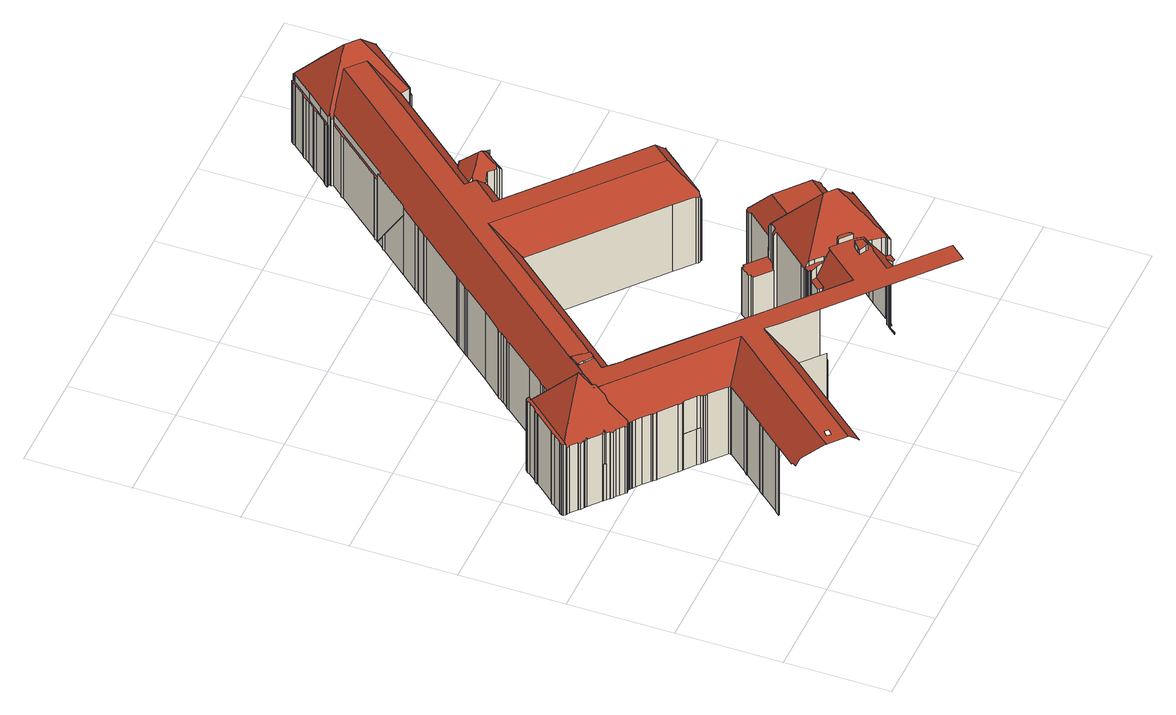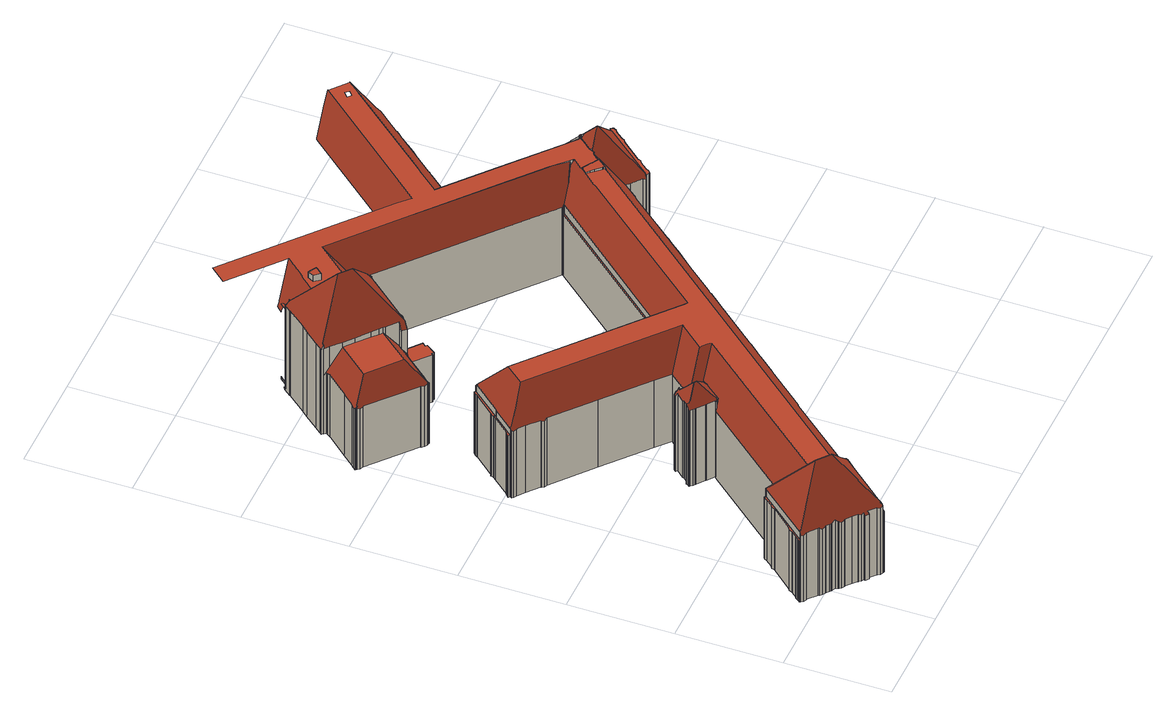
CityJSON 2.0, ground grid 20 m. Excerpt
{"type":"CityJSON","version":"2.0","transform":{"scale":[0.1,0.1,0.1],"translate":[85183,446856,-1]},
"CityObjects":{
"building1":{"type":"Building","attributes":{"dak_type":"slanted","data_area":7407.99,"data_coverage":0.941,"geconstateerd":false,"gid":17147742,"h_dak_50p":19.93,"h_dak_70p":21.49,"h_dak_max":52.83,"h_dak_min":0.291,"h_maaiveld":0.002,"kas_warenhuis":false,"lod11_replace":false,"ondergronds_type":"above ground","oorspronkelijkbouwjaar":1945,"pw_actueel":"yes","pw_bron":"ahn3","reconstructie_methode":"tudelft3d-geoflow","reconstruction_skipped":false,"rmse_lod12":3.88,"rmse_lod13":2.4,"rmse_lod22":0.649,"rn":1,"status":"Pand in gebruik","t_run":36416.61,"val3dity_codes_lod12":"[104]","val3dity_codes_lod13":"[104,203]","val3dity_codes_lod22":"[303]","no_floor":13,"volume":"154773.534431"},"children":["building1-1"]},
"building1-1":{"type":"BuildingPart","parents":["building1"],"geometry":[{"type":"MultiSurface","lod":"2.2","boundaries":[[[0,1,2,3]],[[4,5,1,0]],[[3,2,6,7,8]],[[7,6,9,10]],[[11,12,5,4]],[[13,14,12,11]],[[10,9,15,16]],[[8,7,17,18]],[[16,15,19,20]],[[21,22,14,13]],[[20,19,23,24]],[[24,23,25,26]],[[26,25,27,28]],[[29,30,22,21]],[[28,27,31,32]],[[32,31,33,34]],[[34,33,35,36]],[[36,35,37,38]],[[39,40,30,29]],[[38,37,41,42]],[[43,44,40,39]],[[45,46,47,48]],[[49,50,44,43]],[[42,41,51,52]],[[53,54,46,45]],[[51,55,52]],[[56,57,54,53]],[[55,51,58,59]],[[59,58,60,61]],[[62,55,59,61]],[[52,55,62,63]],[[63,62,61,64]],[[64,61,60,65,66]],[[66,65,67,68]],[[68,67,69,70]],[[70,69,71,72]],[[73,74,75,76,75,18,17,7,10,16,20,24,26,28,32,34,36,38,42,52,63,64,66,68,70,72,77,78,79,80,81,82,83,84,85,86,87,88,89,90,91,92,93,94]],[[95,96,50,49]],[[72,71,77]],[[97,98,99,100,101,102,103,104,105,95,49,43,39,29,21,13,11,4,0,3,8,18,106,107,108,109]],[[77,71,110,78]],[[78,110,111,79]],[[112,113,57,56]],[[79,111,80]],[[80,111,114,81]],[[81,114,115,116,82]],[[82,116,117,83]],[[83,117,118,84]],[[84,118,119,85]],[[116,115,120,121]],[[121,120,122,123]],[[105,124,96,95]],[[123,122,125,126]],[[106,18,75,127]],[[85,119,128,86]],[[126,125,129,130]],[[104,131,124,105]],[[130,129,132,133]],[[86,128,134,87]],[[87,134,135,88]],[[88,135,136,89]],[[133,132,137,138]],[[139,140,113,112]],[[103,141,131,104]],[[89,136,142,90]],[[138,137,143,144]],[[145,146,140,139]],[[90,142,147,91]],[[94,148,73]],[[91,147,149,92]],[[92,149,150,93]],[[93,150,148,94]],[[151,152,153,150]],[[154,155,156,157,158,159,160,161,162,163,164,165,166,167,168,169,170,171,172,173,174,145,139,112,56,53,45,48]],[[175,176,152,151]],[[76,177,75]],[[174,178,146,145]],[[102,179,141,103]],[[180,181,176,175]],[[144,143,182,183]],[[150,153,184,185]],[[186,187,181,180]],[[161,188,189,162]],[[183,182,190,191]],[[191,190,192,193]],[[101,194,179,102]],[[193,192,195,196]],[[197,198,199,200,201,202,75,74,73,148,150,185,203]],[[100,204,194,101]],[[196,195,205,206]],[[185,184,207,203]],[[99,208,204,100]],[[209,108,107]],[[98,210,208,99]],[[97,211,210,98]],[[173,212,178,174]],[[108,209,213,109]],[[203,207,214,197]],[[109,213,215,211,97]],[[197,214,216,198]],[[217,218,215,213]],[[198,216,219,199]],[[206,205,220,221]],[[222,223,224,225,226,227,217,213,209,107,106,127,75,177,75,202,201,228,229,230,231,232,233,234]],[[227,235,218,217]],[[226,236,235,227]],[[199,219,237,228,200]],[[200,228,201]],[[238,239,240,241,242,243,244,245,246,247,248,249,250,167,166,165,164,251,186,180,175,151,150,149,147,142,136,135,134,128,119,118,117,116,121,123,126,130,133,138,144,183,191,193,196,206,221,252,253,254]],[[228,237,229]],[[255,230,229]],[[256,231,230,255]],[[257,231,256]],[[231,257,232]],[[258,259,257,256]],[[225,260,236,226]],[[261,259,258]],[[221,220,262,252]],[[252,262,263,253]],[[172,264,212,173]],[[253,263,265,254]],[[266,267,268,269]],[[224,270,260,225]],[[254,265,271,272,238]],[[238,272,273,239]],[[223,274,224]],[[274,270,224]],[[171,275,264,172]],[[251,276,187,186]],[[277,278,270,274]],[[272,271,279,280]],[[269,268,281,282]],[[170,275,171]],[[239,273,283,240]],[[284,285,286]],[[287,282,281,288,289]],[[290,291,278,277]],[[280,292,293,294,283,273,272]],[[289,288,295,296]],[[297,298,299,285,284]],[[280,279,300,292]],[[296,295,301,302]],[[240,283,294,241]],[[242,293,292,243]],[[243,292,300,303,244]],[[241,294,293,242]],[[298,297,304]],[[305,306,282,287]],[[302,301,307,308]],[[244,303,309,245]],[[310,311,291,290]],[[245,309,312,246]],[[246,312,313,247]],[[314,315,299,298]],[[247,313,316,248]],[[317,318,311,310]],[[308,307,319,320]],[[169,321,275,170]],[[322,323,324,325,326,327,328,305,287,289,296,302,308,320]],[[328,329,330,306,305]],[[331,332,318,317]],[[327,333,329,328]],[[326,334,333,327]],[[306,330,335,336]],[[337,338,304]],[[339,340,341,342]],[[336,335,343]],[[320,319,340,339,322]],[[325,344,334,326]],[[315,314,345]],[[248,316,346,249]],[[324,347,344,325]],[[322,339,348,323]],[[349,350,351,352,353,354,355,356,357,358,359]],[[323,348,360,347,324]],[[360,348,361]],[[249,346,250]],[[168,362,321,169]],[[167,363,362,168]],[[250,346,363,167]],[[364,365,332,331]],[[338,337,366,367]],[[162,189,368,163]],[[369,370,371]],[[372,373,374,369]],[[375,376,373,372]],[[377,378,379,380]],[[380,379,381,376,375]],[[367,366,382,383]],[[164,384,276,251]],[[163,368,384,164]],[[286,285,299,315,345,371,370,385,386,387,388,389,361,348,339,342,341,390]],[[391,392,365,364]],[[189,188,393,394,395,358,357,396,397,398,399,400,401,402,403,404,405,406,407,408,409,410,411,412,413,414,415,382,366,337,304,297,284,286,390,341,340,319,307,301,295,288,281,268,267,261,258,256,255,229,237,219,216,214,207,184,153,152,176,181,187,276,384,368],[416,417,418,419,420,421,422,423],[424,425,426,427]],[[383,382,415]],[[352,428,429,353]],[[353,429,430,354]],[[354,430,431,355]],[[380,375,372,369,371,345,314,298,304,338,367,383,415,414,432,433,434,435,377]],[[436,437,392,391]],[[438,439,437,436]],[[355,431,440,441]],[[442,443,439,438]],[[444,440,445,446]],[[447,448,443,442]],[[440,444,441]],[[449,450,448,447]],[[451,452,450,449]],[[435,453,378,377]],[[370,369,374,454,385]],[[455,456,452,451]],[[376,381,457,458]],[[376,458,459,460,454,374,373]],[[461,462,456,455]],[[463,464,465,466,467,468,469,470,471,472,473,474,475,476,477,478,479,480,461,455,451,449,447,442,438,436,391,364,331,317,310,290,277,274,223,222,234,233,232,257,259,261,267,266,269,282,306,336,343,481,482,483,484,485,486]],[[480,487,462,461]],[[479,488,487,480]],[[478,489,488,479]],[[477,490,489,478]],[[434,453,435]],[[476,491,490,477]],[[492,493,453,434]],[[494,492,495,496]],[[496,495,497,498]],[[498,497,499]],[[500,501,493,492,494]],[[502,500,494,496,498,499,503,504]],[[434,433,432,414,413,505,506,507,504,503,499,497,495,492]],[[502,508,501,500]],[[509,510,511,512]],[[513,514,508,502,515]],[[361,389,388,387,516,517,518,519,520,521,522,523,524,525,526,482,481,343,335,330,329,333,334,344,347,360]],[[527,528,510,509]],[[512,511,529,530]],[[530,529,514,513]],[[531,532,528,527]],[[515,502,504,533]],[[534,535,536,532,531]],[[535,534,537]],[[533,507,538,539,540,537,534,531,527,509,512,530,513,515]],[[541,537,540,542]],[[543,544,536,535]],[[542,540,539,545]],[[533,504,507]],[[546,544,543]],[[545,539,538,547]],[[475,548,491,476]],[[547,538,507,549]],[[549,507,506]],[[550,421,420,551]],[[505,552,506]],[[551,420,419,553]],[[413,554,552,505]],[[412,555,554,413]],[[556,459,458,557]],[[385,454,460,386]],[[386,460,459,556]],[[558,422,421,550]],[[411,555,412]],[[553,419,418,559]],[[560,558,550,551,553,559,561,562]],[[559,418,417,561]],[[560,423,422,558]],[[561,417,416,562]],[[562,416,423,560]],[[563,410,409,564]],[[410,563,565]],[[542,566,567,568,569,570,571,546,543,535,537,541]],[[571,572,544,546]],[[564,409,408,573]],[[555,411,410,565,574,575,576,577,408,407,406,578,579,580,581,582,583,584,585,586,587,566,542,545,547,549,506,552,554]],[[563,564,573,588,576,575,574,565]],[[589,590,591,592]],[[591,590,593,594,595,596,597,598,599,600,601,602,603,604,581,605,606,404,403,402,401,400,399,607,608,609,610,611,612,613,614]],[[573,408,577,588]],[[588,577,576]],[[405,578,406]],[[615,616,617,618,589,592,619]],[[404,579,578,405]],[[606,580,579,404]],[[620,621,622,623]],[[605,580,606]],[[580,605,581]],[[618,593,590,589]],[[474,624,548,475]],[[625,626,627,628]],[[604,582,581]],[[629,630,626,625]],[[617,594,593,618]],[[616,631,632,594,617]],[[594,632,633,595]],[[473,634,624,474]],[[623,622,635,636]],[[595,633,637,596]],[[582,604,603,583]],[[596,637,597]],[[628,627,638,639]],[[640,641,642,643,637,633,632,631,644,620,623,636,645,646,647,648,649]],[[636,635,650,645]],[[597,637,643,598]],[[651,652,630,629]],[[645,650,653,646]],[[583,603,602,584]],[[598,643,642,599]],[[646,653,654,647]],[[584,602,601,585]],[[472,655,634,473]],[[656,585,601,600,657]],[[657,600,599,658]],[[647,654,659,648]],[[585,656,586]],[[658,599,642,641,660]],[[648,659,661,649]],[[660,641,640,662]],[[649,661,663,640]],[[570,639,638,572,571]],[[569,664,639,570]],[[665,666,652,651]],[[471,667,655,472]],[[557,458,457,668,669]],[[662,640,663,670,671]],[[672,673,666,665]],[[639,664,674,675,676,677,678,672,665,651,629,625,628]],[[568,674,664,569]],[[470,679,667,471]],[[671,670,680,681]],[[567,675,674,568]],[[678,682,673,672]],[[683,684,676,675,567]],[[685,677,676,684]],[[686,687,688,689]],[[689,688,684,683]],[[681,680,690,691]],[[692,678,677,685]],[[693,694,687,686]],[[469,695,696,679,470]],[[697,698,682,678,692]],[[699,700,698,697]],[[701,702,694,693]],[[703,704,702,701]],[[658,660,662,671,681,691,705,706,707,708,709,710,711,712,587,586,656,657]],[[468,713,695,469]],[[714,715,704,703]],[[716,717,714,703,701,693,686,689,683,567,566,587,712,718,719,720]],[[691,690,721,705]],[[717,722,715,714]],[[556,557,669,723,724,725,726,727,728,516,387,386]],[[729,730,700,699]],[[731,732,733,734,735,736,737,729,699,697,692,685,684,688,687,694,702,738]],[[731,738,702,704,715,722,739,740]],[[705,721,741,706]],[[742,743,696,695]],[[716,739,722,717]],[[744,745,746,519,518,747,748,749]],[[750,751,752,749]],[[720,753,739,716]],[[521,520,519,746,754,755,756,757,758]],[[749,752,759,744]],[[706,741,760,707]],[[467,761,762,713,468]],[[711,718,712]],[[719,763,753,720]],[[710,719,718,711]],[[713,762,764,765,766,767,742,695]],[[737,730,729]],[[707,760,768,708]],[[769,770,771,772]],[[773,774,770,769]],[[763,775,774,773]],[[709,776,775,763,719,710]],[[736,777,730,737]],[[708,768,776,709]],[[778,756,755,779]],[[772,771,780,781]],[[779,755,754,782]],[[767,783,743,742]],[[784,785,756,778]],[[781,780,786,787]],[[785,784,788]],[[669,668,789,723]],[[735,790,777,736]],[[782,754,746,791]],[[766,792,783,767]],[[734,793,790,735]],[[791,746,745,794]],[[733,795,793,734]],[[796,795,733]],[[744,759,797,745]],[[798,799,795,796]],[[794,745,797,800,801]],[[802,803,751,750]],[[804,805,799,798]],[[792,766,765]],[[723,789,724]],[[801,800,806,807]],[[808,809,805,804]],[[724,789,810,725]],[[811,812,809,808]],[[725,810,813,726]],[[801,807,814,815,816,817,818,819,820,821,822,823,824,825,826,784,778,779,782,791,794]],[[726,813,827,828,727]],[[466,829,761,467]],[[828,827,830,831]],[[727,828,832,728]],[[764,833,765]],[[807,806,834,814]],[[835,833,764,762,761]],[[831,830,836,837]],[[838,839,833,835]],[[840,841,842,843,844,845,788,784,826,825,824,823]],[[787,786,846,847]],[[837,836,848,849]],[[850,851,839,838]],[[814,834,852,815]],[[853,816,815,854]],[[854,815,852,855,856]],[[849,848,857,858]],[[859,817,816,853]],[[860,861,851,850]],[[856,855,862,863]],[[858,857,864,865]],[[817,859,818]],[[863,862,866,867]],[[867,866,868,869]],[[843,870,844]],[[869,868,871,872]],[[872,871,873,874]],[[875,740,739,753,763,773,769,772,781,787,847,876,877,878,879,880,881,882]],[[842,883,870,843]],[[853,854,856,863,867,869,872,874,884,885,886,887,888,889,821,820,819,818,859]],[[798,796,733,732,731,740,875,890,891,892,893,894,811,808,804]],[[895,896,883,842]],[[874,873,897,884]],[[894,898,812,811]],[[899,900,896,895]],[[821,889,901]],[[902,903,904,900,899]],[[905,906,903,902]],[[865,864,907,908]],[[728,832,909,910]],[[884,897,911,885]],[[885,911,912,886]],[[913,914,906,905]],[[915,916,917,918,919,920,921,922,913,905,902,899,895,842,841,840,823,822,821,901,923,924,925,926]],[[847,846,927,876]],[[886,912,928,887]],[[922,929,914,913]],[[901,889,888,923]],[[930,931,803,802]],[[923,888,887,924]],[[924,887,928,932,925]],[[921,933,929,922]],[[920,934,933,921]],[[845,844,870,883,896,900,935,936,937,938,523,522,521,758,757,756,785,788]],[[925,932,939,926]],[[930,802,750,749,748,747,518,517,940,941,942,943,944,945,946,947,948,949,950,951,952,953]],[[876,927,877]],[[926,939,954,915]],[[919,955,934,920]],[[915,954,916]],[[916,954,956,917]],[[917,956,957,918]],[[918,957,955,919]],[[908,907,958,959]],[[877,927,960,878]],[[832,828,831,837,849,858,865,908,959,961,962,963,964,965,966,967,968,969,970,909]],[[893,898,894]],[[959,958,971,961]],[[892,972,898,893]],[[961,971,973,962]],[[974,975,861,860]],[[878,960,976,879]],[[882,890,875]],[[962,973,977,963]],[[881,978,979,890,882]],[[891,980,972,892]],[[890,979,980,891]],[[942,941,940,517,516,728,910,981,982]],[[880,983,978,881]],[[879,976,983,880]],[[963,977,984,964]],[[910,909,970,981]],[[985,986,987,988,974,860,850,838,835,761,829,989]],[[465,989,829,466]],[[953,931,930]],[[952,990,931,953]],[[951,991,990,952]],[[950,992,991,951]],[[964,984,993,965]],[[981,970,969,982]],[[949,994,992,950]],[[948,995,994,949]],[[965,993,996,966]],[[966,996,997,967]],[[947,995,948]],[[982,943,942]],[[946,998,995,947]],[[943,982,969,999,1000,944]],[[967,997,1001,968]],[[988,1002,975,974]],[[968,1001,999,969]],[[944,1000,1003,945]],[[945,1003,998,946]],[[987,1004,1002,988]],[[900,904,1005,935]],[[986,1006,1004,987]],[[1007,1008,1009,1010]],[[1010,1009,1011,1012]],[[1012,1011,1013,1014]],[[1015,1016,1008,1007]],[[1014,1013,1017]],[[1018,1019,1020,985,1021]],[[1022,1023,1019,1018]],[[1017,1013,1023,1022,1024]],[[985,1020,1006,986]],[[1024,1022,1025]],[[1026,1027,1016,1015]],[[1021,985,989,465]],[[1028,1029,1027,1026]],[[1030,1031,1014,1017]],[[486,485,463]],[[1032,1033,1029,1028]],[[1034,1035,1033,1032]],[[1036,1037,1035,1034]],[[1038,1039,1037,1036]],[[1040,1041,1031,1030]],[[1042,1043,1039,1038]],[[482,526,525,524,523,938,937,1044,1045,1046,1047,1048,1049,1050,1051,1052,1053,1025,1022,1018,1021,465,464,463,485,484,483]],[[1046,1054,1055,1056,1057,1040,1030,1017,1024,1025,1053,1052,1051,1050,1049,1048,1047]],[[1058,1059,1060,1061,1062,1063,1064,1065,1066,1067,1068,1069,1070,1042,1038,1036,1034,1032,1028,1026,1015,1007,1010,1012,1014,1031,1041,1071]],[[1070,1072,1043,1042]],[[1069,1073,1072,1070]],[[1068,1074,1073,1069]],[[935,1005,936]],[[1067,1075,1074,1068]],[[936,1005,1076,937]],[[937,1076,1077,1044]],[[1057,1071,1041,1040]],[[1066,1078,1075,1067]],[[1044,1077,1079,1080,1081]],[[1080,1079,1082,1083]],[[1083,1082,1084,1085]],[[1085,1084,1086,1087]],[[1065,1088,1078,1066]],[[1064,1089,1088,1065]],[[1087,1086,1090,1091]],[[1063,1092,1089,1064]],[[1062,1093,1092,1063]],[[1056,1058,1071,1057]],[[1094,1059,1058,1056]],[[1061,1095,1093,1062]],[[1060,1096,1095,1061]],[[1059,1097,1096,1060]],[[1098,1099,1097,1059,1094]],[[1100,1101,1099,1098]],[[1091,1090,1102,1103]],[[1104,1105,1101,1100]],[[1106,1107,1105,1104]],[[1103,1102,1108,1109]],[[1109,1108,1110,1111]],[[1112,1113,1107,1106]],[[1045,1044,1081,1114,1115]],[[1116,1117,1113,1112]],[[1118,1119,1117,1116]],[[1120,1121,1119,1118]],[[1122,1123,1121,1120]],[[1124,1125,1123,1122]],[[1126,1127,1128,1129]],[[1129,1128,1125,1124]],[[1130,1131,1127,1126]],[[1081,1080,1132,1114]],[[1111,1110,1133,1134]],[[1135,1136,1131,1130]],[[1137,1138,1139,1140,1141,1142,1143,1144,1135,1130,1126,1129,1124,1122,1120,1118,1116,1112,1106,1104,1100,1098,1094,1056,1055,1054,1046,1045,1115,1145,1146,1147,1148,1149,1150,1151,1152,1153,1154,1155,1156,1157]],[[1144,1158,1136,1135]],[[1143,1159,1158,1144]],[[1160,1161,1162,1163,1164,1165,1166,1167,1168,1169,1132,1080,1083,1085,1087,1091,1103,1109,1111,1134,1170,1171]],[[1142,1172,1159,1143]],[[1141,1173,1172,1142]],[[1140,1174,1173,1141]],[[1139,1175,1174,1140]],[[1138,1176,1175,1139]],[[1137,1177,1176,1138]],[[1157,1178,1177,1137]],[[1134,1133,1179,1170]],[[1156,1180,1178,1157]],[[1155,1181,1180,1156]],[[1170,1179,1182,1171]],[[1154,1183,1181,1155]],[[1171,1182,1184,1160]],[[1153,1185,1183,1154]],[[1152,1186,1185,1153]],[[1151,1187,1186,1152]],[[1160,1184,1188,1161]],[[1150,1189,1187,1151]],[[1161,1188,1190,1162]],[[1162,1190,1191,1163]],[[1149,1192,1189,1150]],[[1114,1145,1115]],[[1163,1191,1193,1164]],[[1145,1114,1132,1169,1146]],[[1148,1194,1192,1149]],[[1164,1193,1195,1165]],[[1146,1169,1168,1147]],[[1147,1168,1196,1194,1148]],[[1165,1195,1197,1166]],[[1167,1198,1196,1168]],[[1166,1197,1198,1167]]],"semantics":{"surfaces":[{"type":"WallSurface","on_footprint_edge":true},{"type":"WallSurface","on_footprint_edge":false},{"type":"RoofSurface","area":0.108,"orientation":"horizontal"},{"type":"RoofSurface","area":79.66,"orientation":"SW"},{"type":"RoofSurface","area":10.45,"orientation":"horizontal"},{"type":"RoofSurface","area":63.18,"orientation":"WN"},{"type":"RoofSurface","area":203.75,"orientation":"WN"},{"type":"RoofSurface","area":8.29,"orientation":"ES"},{"type":"RoofSurface","area":42.65,"orientation":"NE"},{"type":"RoofSurface","area":189.03,"orientation":"SW"},{"type":"RoofSurface","area":0.484,"orientation":"horizontal"},{"type":"RoofSurface","area":6.2,"orientation":"horizontal"},{"type":"RoofSurface","area":200.92,"orientation":"ES"},{"type":"RoofSurface","area":266.57,"orientation":"ES"},{"type":"RoofSurface","area":1050.34,"orientation":"horizontal"},{"type":"RoofSurface","area":333.56,"orientation":"NE"},{"type":"RoofSurface","area":10.07,"orientation":"horizontal"},{"type":"RoofSurface","area":622.92,"orientation":"WN"},{"type":"RoofSurface","area":3.03,"orientation":"horizontal"},{"type":"RoofSurface","area":41.01,"orientation":"WN"},{"type":"RoofSurface","area":828.97,"orientation":"horizontal"},{"type":"RoofSurface","area":2.85,"orientation":"horizontal"},{"type":"RoofSurface","area":2.86,"orientation":"horizontal"},{"type":"RoofSurface","area":84.86,"orientation":"WN"},{"type":"RoofSurface","area":94.99,"orientation":"SW"},{"type":"RoofSurface","area":2.09,"orientation":"horizontal"},{"type":"RoofSurface","area":47.16,"orientation":"ES"},{"type":"RoofSurface","area":1.2,"orientation":"horizontal"},{"type":"RoofSurface","area":1.19,"orientation":"horizontal"},{"type":"RoofSurface","area":17.54,"orientation":"horizontal"},{"type":"RoofSurface","area":79.15,"orientation":"ES"},{"type":"RoofSurface","area":120.3,"orientation":"NE"},{"type":"RoofSurface","area":265.57,"orientation":"SW"},{"type":"RoofSurface","area":56.91,"orientation":"WN"},{"type":"RoofSurface","area":61.22,"orientation":"horizontal"},{"type":"RoofSurface","area":46.49,"orientation":"ES"},{"type":"RoofSurface","area":14.96,"orientation":"NE"},{"type":"RoofSurface","area":1.98,"orientation":"NE"},{"type":"RoofSurface","area":14.22,"orientation":"SW"},{"type":"RoofSurface","area":13.95,"orientation":"WN"},{"type":"RoofSurface","area":55.3,"orientation":"ES"},{"type":"RoofSurface","area":9.75,"orientation":"ES"},{"type":"RoofSurface","area":61.2,"orientation":"NE"},{"type":"RoofSurface","area":15.4,"orientation":"NE"},{"type":"RoofSurface","area":237.13,"orientation":"ES"},{"type":"RoofSurface","area":235.71,"orientation":"NE"},{"type":"RoofSurface","area":5.53,"orientation":"horizontal"},{"type":"RoofSurface","area":60.12,"orientation":"ES"},{"type":"RoofSurface","area":8.61,"orientation":"horizontal"},{"type":"RoofSurface","area":112.88,"orientation":"SW"},{"type":"RoofSurface","area":71.18,"orientation":"WN"},{"type":"RoofSurface","area":7.08,"orientation":"horizontal"},{"type":"RoofSurface","area":69.63,"orientation":"ES"},{"type":"RoofSurface","area":118.14,"orientation":"NE"},{"type":"RoofSurface","area":6.22,"orientation":"horizontal"}],"values":[0,0,0,0,0,0,0,1,0,0,0,0,0,0,0,0,0,0,0,0,0,0,0,0,0,0,0,0,0,2,1,1,0,0,0,0,3,0,0,4,0,0,0,0,0,0,1,1,1,0,0,0,0,5,1,0,0,0,1,1,1,0,0,0,1,0,0,1,1,1,1,1,1,6,1,1,0,0,1,0,1,1,1,0,0,0,0,7,0,0,1,0,1,0,0,0,1,1,0,1,0,1,0,8,0,0,1,1,9,1,1,1,1,1,1,0,1,0,0,0,0,1,0,0,1,1,0,0,1,0,0,1,0,1,1,1,0,10,1,1,0,1,1,1,0,1,1,1,1,0,0,0,0,1,0,0,1,0,11,1,0,1,1,1,1,1,1,1,1,1,0,1,1,12,1,1,0,0,0,0,0,1,1,1,1,1,0,0,1,1,1,13,0,14,1,0,0,0,15,0,0,0,0,0,0,0,0,0,0,1,0,0,16,0,17,0,0,0,0,0,0,0,1,1,1,0,18,19,0,0,0,20,0,0,0,0,1,0,1,21,1,0,1,1,0,1,0,1,1,1,1,1,1,1,1,1,1,1,1,1,22,1,1,1,1,1,1,23,0,1,24,25,1,26,1,1,1,27,1,1,0,1,1,1,0,0,1,0,1,1,1,0,0,1,1,1,0,28,0,1,0,0,1,1,0,1,0,1,1,0,1,1,0,1,0,0,1,0,0,0,0,0,29,1,0,0,1,0,1,1,1,1,0,1,1,0,0,0,1,1,30,1,1,31,0,1,32,0,33,34,0,0,1,35,0,1,36,0,0,1,1,1,1,37,0,0,0,0,0,0,0,0,1,0,1,0,1,0,1,0,0,1,0,0,1,0,0,0,0,0,0,0,0,0,0,0,0,0,0,38,0,1,0,1,0,0,1,0,0,39,0,0,0,0,1,0,0,1,0,0,0,1,0,0,1,0,0,40,1,41,42,1,0,0,1,1,0,0,0,1,0,0,0,43,0,0,0,1,0,1,0,0,0,44,0,45,0,0,0,0,0,0,0,0,0,46,0,0,0,0,0,0,1,0,0,0,0,47,0,0,0,1,48,1,0,0,0,0,0,1,0,0,0,0,0,1,0,0,0,0,0,0,0,0,0,0,0,0,0,0,0,0,0,0,0,1,0,1,0,1,1,0,0,0,0,1,0,49,50,51,0,0,0,0,0,0,0,1,0,0,0,0,0,0,0,0,0,0,1,1,0,0,0,0,0,0,0,0,0,0,0,52,0,0,0,0,0,0,0,0,1,0,0,53,0,0,54,0,0,0,0,0,0,0,0,0,0,0,0,0,0,0,0,0,0,0,0,0,1,0,1,0,0,1,0,0,0,0]}}]}
},
"vertices":[
[8,490,172],[8,490,10],[8,489,10],[8,489,172],[8,491,172],[8,491,10],[11,485,10],[11,485,162],[11,485,172],[12,484,10],[12,484,162],[10,495,172],[10,495,10],[10,496,172],[10,496,10],[17,481,10],[17,481,163],[15,490,171],[15,490,172],[17,482,10],[17,482,164],[15,499,172],[15,499,10],[30,471,10],[30,471,164],[30,470,10],[30,470,163],[33,466,10],[33,466,162],[26,512,172],[26,512,10],[38,463,10],[38,463,163],[38,464,10],[38,464,164],[41,461,10],[41,461,164],[45,460,10],[45,460,167],[29,518,172],[29,518,10],[44,459,10],[44,459,164],[33,521,172],[33,521,10],[145,146,164],[145,146,10],[146,146,10],[146,146,164],[34,521,172],[34,521,10],[67,439,10],[67,439,164],[152,155,164],[152,155,10],[67,439,93],[153,154,164],[153,154,10],[68,439,10],[68,439,93],[72,435,10],[72,435,93],[73,439,92],[73,439,169],[72,435,164],[77,431,10],[77,431,164],[77,430,10],[77,430,163],[81,426,10],[81,426,161],[86,423,10],[86,423,163],[103,474,234],[101,497,257],[101,498,257],[101,498,258],[86,423,164],[91,419,164],[99,412,164],[99,412,163],[102,408,162],[108,410,170],[108,412,172],[108,413,173],[108,414,174],[105,444,204],[106,445,204],[105,445,205],[106,446,205],[109,453,216],[108,466,229],[108,468,232],[108,470,234],[107,471,234],[67,559,172],[67,559,10],[94,590,173],[93,590,173],[92,590,173],[88,587,173],[87,586,173],[85,581,173],[74,568,173],[69,565,173],[66,560,172],[94,582,173],[94,583,173],[95,583,173],[99,588,173],[91,419,10],[99,412,10],[184,191,165],[184,191,10],[102,408,10],[108,410,10],[108,410,162],[108,412,164],[108,413,165],[108,414,166],[110,410,10],[110,410,164],[112,409,10],[112,409,164],[66,560,10],[112,408,10],[112,408,163],[98,533,222],[105,444,196],[115,405,10],[115,405,163],[69,565,10],[116,405,10],[116,405,164],[106,445,197],[105,445,197],[106,446,198],[121,401,10],[121,401,164],[183,191,164],[183,191,10],[74,568,10],[109,453,208],[131,393,10],[131,393,164],[191,200,164],[191,200,10],[108,466,221],[107,471,226],[108,468,224],[108,470,226],[108,469,226],[108,469,225],[108,470,225],[116,111,164],[117,109,167],[111,101,167],[111,101,168],[118,96,180],[122,50,226],[135,66,226],[142,74,226],[281,238,226],[290,248,226],[323,287,226],[264,282,168],[264,282,167],[261,282,164],[259,280,164],[260,280,165],[229,244,165],[229,244,164],[221,236,164],[222,235,165],[191,199,165],[110,468,226],[110,468,225],[101,498,256],[191,199,10],[85,581,10],[114,465,226],[114,465,225],[144,382,10],[144,382,164],[116,480,225],[116,480,226],[121,459,226],[121,459,225],[142,74,225],[281,238,225],[147,379,10],[147,379,164],[146,379,10],[146,379,163],[87,586,10],[152,374,10],[152,374,164],[127,493,226],[127,494,226],[128,495,226],[130,500,229],[129,500,230],[107,498,251],[124,489,226],[88,587,10],[153,374,10],[153,374,164],[124,489,225],[92,590,10],[95,583,172],[93,590,10],[94,590,10],[222,235,10],[99,588,163],[127,493,225],[99,588,10],[127,494,225],[100,587,163],[100,587,10],[128,495,225],[184,348,10],[184,348,165],[129,553,173],[129,554,172],[128,561,165],[121,567,165],[103,582,165],[103,583,165],[130,500,228],[131,502,225],[132,503,224],[132,504,223],[133,505,220],[133,506,220],[131,519,207],[103,583,10],[103,582,10],[130,500,225],[192,341,165],[193,342,167],[213,325,167],[219,321,167],[219,320,167],[218,319,165],[221,317,165],[221,316,164],[224,313,164],[227,311,164],[227,312,165],[258,285,165],[258,285,164],[229,367,226],[184,347,164],[190,342,164],[190,343,165],[132,503,225],[132,504,225],[132,504,221],[133,504,225],[133,504,222],[121,567,10],[136,505,225],[184,347,10],[190,342,10],[221,236,10],[190,343,10],[137,505,226],[137,505,225],[144,513,225],[144,513,226],[128,561,10],[192,341,10],[192,341,92],[193,342,92],[128,561,164],[229,244,10],[229,367,225],[132,566,164],[132,566,10],[212,325,10],[212,325,92],[150,520,225],[150,520,226],[213,325,92],[163,478,225],[163,478,222],[162,479,225],[150,520,229],[151,519,225],[151,519,229],[141,577,164],[141,577,10],[218,319,92],[219,320,92],[219,321,92],[153,518,225],[153,518,229],[167,474,225],[167,474,223],[167,474,214],[218,319,10],[161,513,225],[161,513,229],[221,317,10],[192,450,225],[164,537,229],[164,537,226],[163,511,225],[163,511,228],[221,316,10],[145,582,164],[145,582,10],[224,313,10],[227,311,10],[186,479,200],[186,479,198],[227,312,10],[147,586,163],[147,586,10],[179,501,225],[179,501,228],[260,280,10],[180,501,228],[188,511,228],[182,517,228],[177,523,229],[167,534,229],[166,534,229],[166,535,229],[166,535,225],[164,537,225],[152,589,164],[152,589,10],[166,534,225],[167,534,225],[167,540,225],[167,540,226],[195,447,225],[195,447,226],[180,501,226],[180,501,225],[178,499,225],[178,499,226],[167,541,225],[177,523,225],[190,480,195],[258,285,10],[182,517,225],[188,511,226],[172,23,209],[215,26,166],[216,26,165],[358,193,164],[360,195,164],[361,196,164],[362,196,163],[361,199,166],[357,259,225],[328,224,225],[155,22,226],[188,511,225],[189,511,225],[259,280,10],[261,282,10],[176,618,164],[176,618,10],[252,399,225],[252,399,226],[290,248,225],[218,483,167],[218,483,168],[218,482,168],[219,482,167],[219,482,150],[218,483,150],[222,483,163],[222,483,150],[222,481,165],[222,481,10],[221,482,10],[221,482,165],[222,483,10],[256,395,225],[256,395,226],[323,287,225],[435,737,167],[436,738,167],[431,796,225],[213,539,225],[209,534,225],[178,498,225],[224,675,164],[224,675,10],[135,66,225],[122,50,225],[155,22,225],[378,240,225],[649,8,225],[675,38,225],[579,120,225],[612,158,225],[615,160,225],[619,165,225],[625,173,225],[637,186,225],[638,187,225],[631,198,225],[631,199,225],[627,202,225],[605,221,225],[604,222,225],[591,233,225],[588,230,225],[586,228,225],[530,162,225],[397,275,225],[618,181,225],[611,169,225],[610,169,225],[606,171,225],[594,177,225],[598,181,225],[607,190,225],[609,192,225],[152,65,225],[158,59,225],[149,51,225],[143,58,225],[358,193,10],[360,195,10],[361,196,10],[362,196,10],[526,219,168],[526,221,167],[525,223,164],[525,223,165],[226,679,162],[226,679,10],[231,683,164],[231,683,10],[402,161,10],[402,161,163],[237,690,164],[237,690,10],[402,161,150],[400,158,10],[400,158,150],[244,698,164],[244,698,10],[246,703,162],[246,703,10],[250,706,164],[250,706,10],[525,223,10],[435,737,150],[281,741,164],[281,741,10],[436,734,10],[436,734,150],[436,736,150],[436,738,150],[323,791,164],[323,791,10],[661,1169,179],[653,1169,172],[651,1169,169],[539,1037,170],[540,1044,165],[480,972,166],[477,970,164],[449,938,164],[443,930,164],[442,930,164],[429,915,164],[425,912,163],[423,907,164],[350,822,164],[346,818,163],[343,814,164],[330,799,164],[326,795,162],[264,655,225],[706,1173,225],[704,1173,223],[702,1173,221],[661,1170,180],[661,1170,179],[326,795,10],[330,799,10],[343,814,10],[346,818,10],[350,822,10],[529,228,164],[529,228,10],[529,228,182],[531,226,168],[531,226,181],[536,222,177],[536,222,181],[540,222,180],[544,245,182],[544,245,10],[546,246,182],[553,238,181],[557,242,181],[582,232,217],[581,232,215],[575,235,206],[546,246,10],[544,253,203],[544,253,10],[544,252,10],[544,252,203],[547,249,203],[547,249,10],[546,246,203],[695,571,225],[724,606,225],[486,809,225],[527,857,225],[515,867,225],[510,872,225],[515,878,225],[741,1143,225],[718,1163,225],[715,1166,225],[707,1173,225],[546,256,204],[546,256,10],[548,249,10],[548,249,203],[545,257,204],[545,257,10],[557,242,204],[548,261,205],[548,261,202],[548,261,10],[550,259,205],[576,236,207],[563,248,206],[555,255,205],[550,259,206],[555,255,215],[557,270,202],[557,270,10],[563,248,216],[557,270,203],[576,236,216],[423,907,10],[575,235,212],[598,181,237],[594,177,236],[582,232,216],[606,171,237],[586,228,216],[588,230,219],[436,736,166],[436,734,163],[607,190,239],[610,169,237],[609,192,240],[611,169,237],[618,181,239],[604,222,236],[605,221,236],[612,225,236],[639,262,300],[632,355,206],[622,343,206],[618,347,198],[613,343,196],[617,339,204],[617,339,10],[627,202,236],[616,222,236],[628,212,236],[628,211,236],[629,207,232],[638,187,219],[637,186,217],[640,182,216],[641,181,216],[646,176,215],[659,163,213],[664,158,212],[665,156,212],[667,158,215],[660,244,300],[629,207,236],[647,149,180],[647,149,179],[643,136,172],[643,136,181],[654,152,176],[656,146,167],[658,147,167],[659,149,167],[659,149,166],[663,152,166],[666,156,165],[666,156,166],[665,156,167],[664,158,169],[659,163,180],[646,176,205],[640,182,217],[640,182,218],[632,124,173],[633,124,172],[638,124,166],[639,125,165],[640,125,165],[648,134,165],[647,134,166],[645,135,169],[647,134,182],[657,146,182],[656,146,182],[654,152,181],[645,135,182],[648,134,15],[648,134,10],[657,145,10],[657,145,13],[425,912,10],[588,375,117],[588,375,10],[583,369,10],[583,369,117],[585,378,117],[585,378,10],[657,146,13],[656,146,13],[658,147,13],[429,915,10],[660,148,10],[660,148,12],[659,149,12],[613,343,10],[613,343,117],[671,151,11],[667,155,11],[666,156,11],[663,152,12],[647,134,15],[662,151,12],[667,147,12],[668,149,12],[669,150,11],[670,149,11],[662,151,10],[599,396,118],[599,396,10],[667,147,10],[668,149,10],[442,930,10],[665,156,215],[666,156,214],[666,156,213],[669,150,10],[667,155,211],[670,149,10],[671,151,204],[671,151,10],[618,347,117],[603,393,118],[603,393,10],[443,930,10],[656,547,10],[656,547,163],[682,163,10],[682,163,204],[606,396,118],[606,396,10],[622,343,117],[632,355,117],[638,362,118],[639,363,118],[642,365,118],[449,938,10],[681,164,10],[681,164,205],[642,365,10],[638,362,192],[638,362,136],[639,363,136],[640,348,206],[640,348,152],[646,354,152],[646,354,193],[710,198,10],[710,198,205],[642,365,138],[660,331,206],[660,331,189],[477,970,148],[477,970,10],[648,361,148],[648,361,10],[649,360,150],[649,360,10],[663,328,206],[663,328,194],[669,323,206],[669,323,194],[720,210,205],[741,235,205],[750,246,205],[752,248,205],[754,250,205],[750,253,213],[747,250,213],[746,250,213],[480,972,143],[681,313,206],[681,313,194],[723,277,205],[704,293,205],[747,250,212],[750,253,205],[741,261,205],[720,210,10],[704,293,194],[690,518,163],[690,518,162],[693,513,161],[696,512,162],[698,514,166],[700,515,169],[700,419,151],[700,419,10],[713,387,194],[709,428,152],[710,429,152],[709,429,151],[707,430,149],[703,425,148],[700,419,150],[668,334,194],[723,277,194],[773,336,194],[741,235,10],[522,1023,49],[522,1023,10],[583,856,164],[581,858,169],[578,861,173],[544,814,167],[545,814,166],[547,814,164],[573,791,164],[573,791,10],[547,814,10],[741,261,159],[569,872,170],[567,874,169],[566,876,169],[565,876,169],[556,875,179],[583,856,10],[750,246,10],[540,1044,150],[540,1044,9],[750,253,143],[541,1045,8],[540,1044,10],[529,1031,34],[524,1028,41],[752,248,10],[748,257,149],[748,257,10],[749,259,10],[749,259,149],[751,254,143],[751,254,10],[750,253,10],[754,250,10],[703,425,10],[566,876,179],[567,874,179],[753,265,10],[753,265,151],[569,872,178],[524,1028,10],[569,881,188],[569,881,169],[752,265,10],[752,265,151],[564,885,179],[690,518,10],[707,430,10],[578,861,175],[529,1031,10],[709,429,10],[581,858,175],[710,429,10],[710,429,151],[581,858,10],[711,429,150],[711,429,10],[583,861,10],[583,861,179],[655,721,164],[655,721,10],[717,426,148],[717,426,10],[591,862,10],[591,862,188],[721,421,150],[721,421,10],[693,513,10],[721,420,150],[721,420,10],[696,512,10],[601,853,188],[605,850,188],[606,851,189],[608,852,192],[609,853,193],[608,855,196],[608,856,196],[607,879,218],[606,879,218],[603,882,218],[602,882,217],[582,881,199],[576,881,193],[698,514,10],[698,514,151],[539,1037,150],[700,512,10],[700,512,151],[700,515,151],[541,1045,10],[601,853,10],[541,1045,150],[701,511,10],[701,511,151],[542,1046,150],[542,1046,10],[602,890,211],[600,912,192],[600,917,188],[595,917,184],[590,916,179],[568,889,179],[789,307,10],[789,307,151],[705,514,10],[705,514,151],[544,1051,150],[544,1051,10],[605,850,10],[606,851,194],[605,850,195],[609,847,10],[609,847,188],[708,519,10],[708,519,151],[608,852,194],[549,1054,150],[549,1054,10],[609,846,10],[609,846,188],[707,519,10],[707,519,151],[612,844,10],[612,844,182],[614,846,10],[614,846,182],[595,917,175],[616,848,10],[616,848,182],[613,851,10],[613,851,188],[812,339,155],[807,328,151],[807,328,150],[812,332,148],[816,338,150],[815,338,151],[815,339,152],[813,340,155],[600,917,170],[626,865,186],[627,867,187],[627,868,188],[637,879,188],[635,881,191],[631,881,195],[813,340,152],[814,341,150],[811,345,148],[805,348,150],[805,348,151],[602,918,185],[602,918,168],[626,865,10],[805,348,10],[606,918,182],[606,918,164],[631,881,197],[604,916,185],[604,916,10],[606,918,10],[618,905,185],[618,905,10],[739,556,10],[739,556,151],[745,568,151],[745,568,168],[627,867,10],[627,868,10],[619,905,184],[619,905,10],[642,882,188],[642,882,187],[642,883,186],[643,884,184],[642,885,184],[638,889,184],[635,892,184],[634,892,184],[635,881,194],[637,879,194],[639,877,194],[641,881,188],[807,328,10],[637,879,10],[634,892,10],[731,657,165],[731,657,10],[639,877,10],[635,892,10],[638,889,10],[746,1082,164],[746,1082,163],[746,1083,165],[745,1093,175],[641,881,10],[734,607,215],[756,609,193],[780,611,169],[781,609,169],[782,611,167],[784,613,163],[781,616,162],[776,619,163],[776,619,164],[762,630,164],[739,650,164],[740,650,163],[736,655,162],[731,657,164],[642,882,10],[642,885,10],[642,883,10],[643,884,10],[743,559,10],[743,559,151],[812,332,10],[744,559,151],[746,564,151],[746,565,151],[750,569,151],[777,601,151],[778,601,151],[782,604,151],[784,607,151],[781,609,151],[749,572,151],[744,559,10],[811,345,10],[746,564,10],[621,1139,150],[621,1139,10],[816,338,10],[746,565,10],[815,339,10],[813,340,10],[814,341,10],[749,572,168],[781,609,167],[815,338,10],[750,569,10],[645,1168,150],[646,1168,150],[628,1147,150],[623,1144,150],[651,1169,150],[736,655,10],[740,650,10],[739,650,10],[777,601,10],[762,630,10],[776,619,10],[778,601,10],[782,604,10],[781,616,10],[781,609,10],[782,611,10],[784,607,10],[623,1144,10],[784,613,10],[628,1147,10],[746,1082,10],[646,1168,10],[638,1176,150],[638,1176,10],[638,1175,10],[638,1175,150],[640,1175,10],[640,1175,150],[641,1175,10],[641,1175,150],[641,1181,150],[641,1181,10],[641,1175,167],[642,1170,164],[642,1170,10],[645,1168,10],[645,1168,163],[645,1174,169],[645,1174,10],[645,1174,173],[647,1175,173],[645,1184,150],[645,1184,10],[646,1184,150],[646,1184,10],[660,1197,167],[660,1197,150],[664,1206,150],[664,1206,10],[667,1211,150],[667,1211,10],[671,1215,150],[671,1215,10],[672,1214,150],[672,1214,10],[687,1228,167],[687,1228,150],[683,1227,150],[683,1227,10],[761,1073,168],[755,1162,257],[731,1182,258],[713,1181,240],[713,1181,239],[711,1180,237],[708,1180,235],[699,1180,225],[660,1176,186],[657,1176,183],[728,1221,219],[727,1237,202],[724,1269,170],[723,1270,167],[724,1269,150],[724,1272,150],[724,1275,150],[723,1274,150],[723,1275,150],[720,1272,150],[718,1271,150],[715,1266,150],[716,1266,150],[697,1244,150],[697,1245,150],[692,1241,150],[690,1236,150],[723,1270,150],[690,1236,10],[692,1241,10],[697,1245,10],[697,1244,10],[746,1083,10],[761,1073,10],[716,1266,10],[762,1073,10],[762,1073,150],[762,1073,168],[765,1071,10],[765,1071,150],[767,1073,10],[767,1073,150],[770,1078,10],[770,1078,150],[715,1266,10],[718,1271,10],[780,1090,10],[780,1090,150],[720,1272,10],[723,1275,10],[724,1272,167],[723,1274,10],[724,1275,10],[724,1272,10],[726,1274,163],[726,1274,10],[730,1272,162],[730,1272,10],[785,1093,10],[785,1093,150],[734,1267,163],[734,1267,10],[734,1266,164],[734,1266,10],[787,1098,10],[787,1098,150],[787,1099,10],[787,1099,150],[747,1255,164],[747,1255,10],[843,1168,168],[842,1169,170],[749,1258,159],[749,1258,10],[755,1253,159],[755,1253,10],[753,1250,163],[753,1250,10],[758,1248,162],[758,1248,10],[761,1244,163],[761,1244,10],[761,1243,164],[761,1243,10],[762,1243,10],[762,1243,163],[770,1235,164],[770,1235,10],[843,1168,150],[822,1139,10],[822,1139,150],[781,1226,164],[781,1226,10],[801,1209,164],[799,1210,165],[792,1213,167],[791,1218,164],[790,1218,164],[790,1219,163],[787,1223,161],[782,1226,163],[843,1168,170],[844,1169,168],[846,1171,163],[843,1175,161],[838,1178,163],[838,1177,164],[820,1193,164],[818,1194,164],[819,1195,163],[815,1199,161],[810,1202,163],[810,1201,164],[803,1207,164],[782,1226,10],[787,1223,10],[829,1148,150],[839,1160,150],[840,1159,150],[843,1163,150],[845,1166,150],[846,1168,150],[848,1169,150],[847,1170,150],[846,1171,150],[844,1169,150],[827,1142,150],[829,1147,150],[790,1219,10],[790,1218,10],[791,1218,10],[792,1213,10],[799,1210,10],[801,1209,10],[803,1207,10],[827,1142,10],[810,1201,10],[810,1202,10],[829,1147,10],[815,1199,10],[829,1148,10],[819,1195,10],[818,1194,10],[820,1193,10],[839,1160,10],[838,1177,10],[840,1159,10],[843,1163,10],[838,1178,10],[845,1166,10],[843,1175,10],[846,1168,10],[846,1171,10],[848,1169,10],[847,1170,10]
]}
